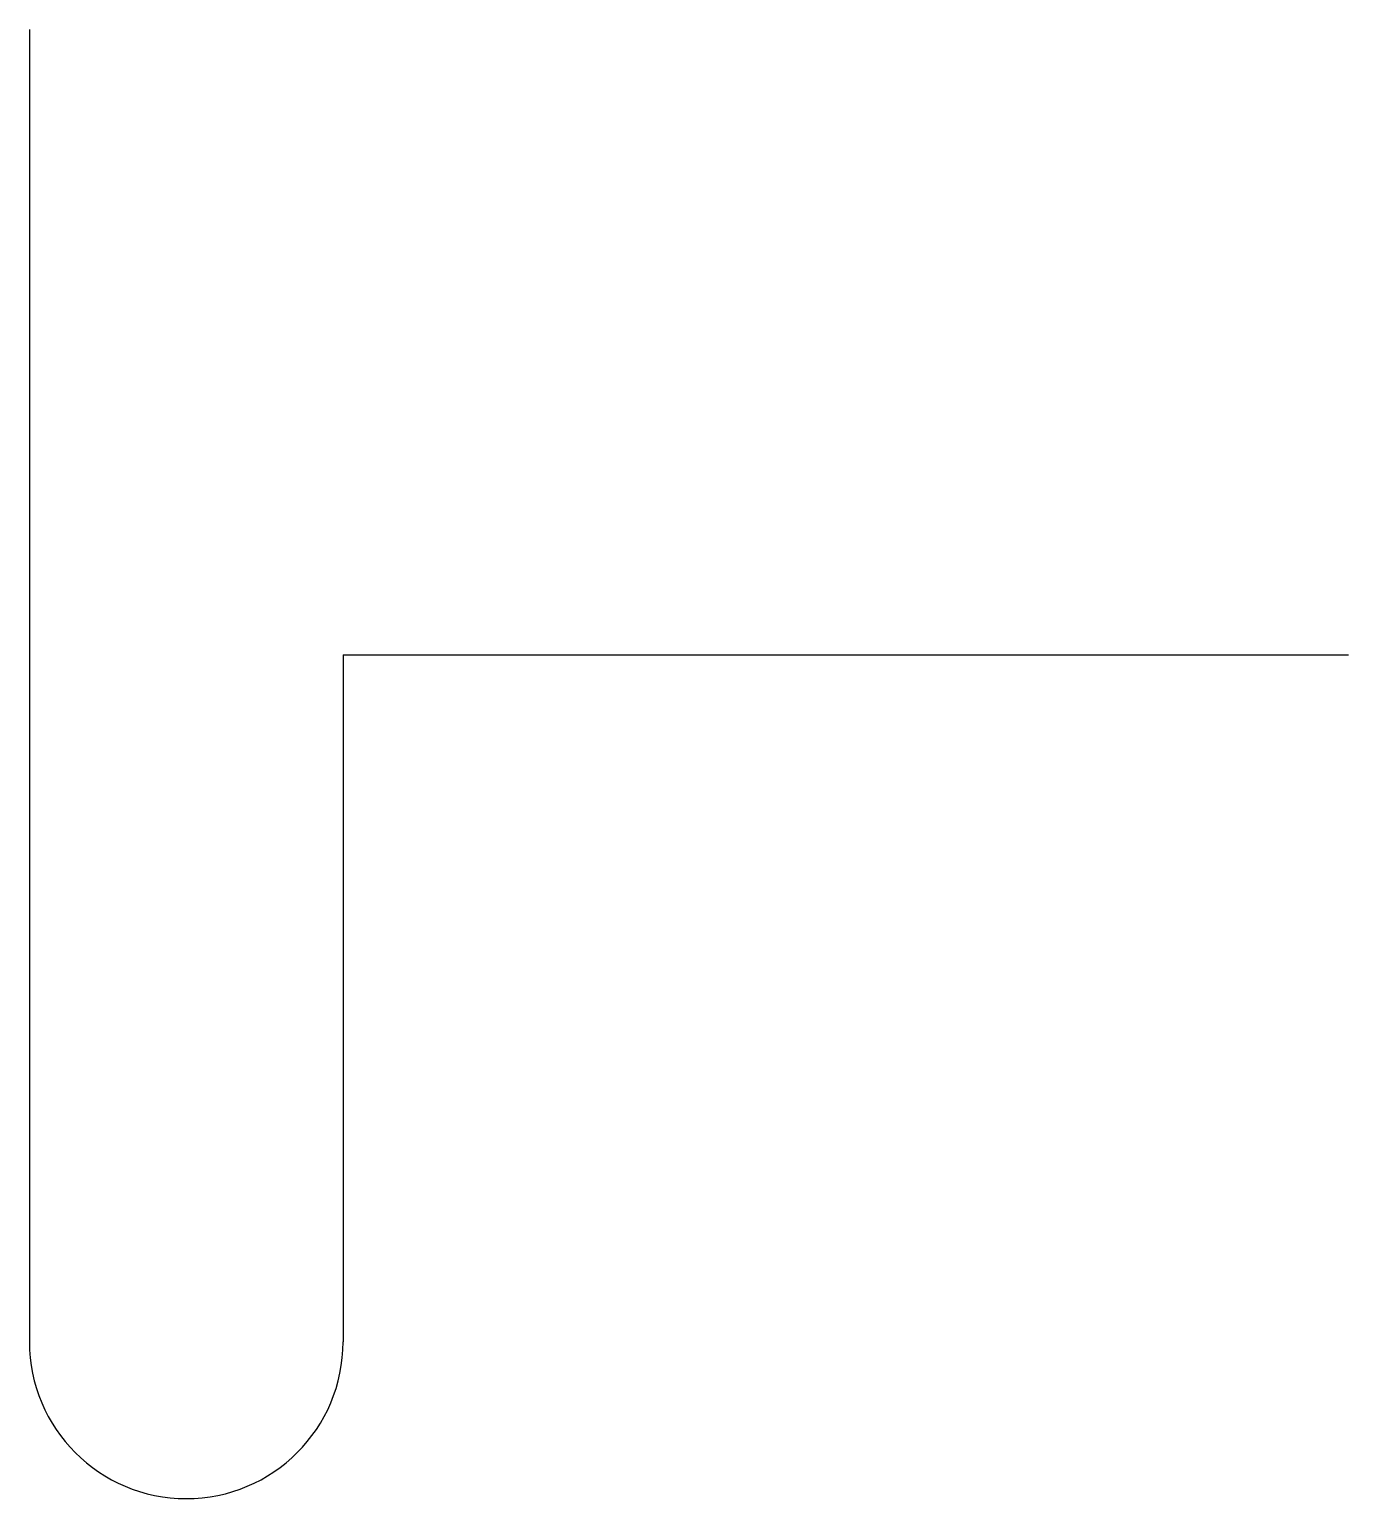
# Model space of a CAD drawing. Header units: metres. Extents: x 44799 to 45597, y -112221 to -111333.
import ezdxf

# ---------------------------------------------------------------- set-up
doc = ezdxf.new("R2010")
doc.units = ezdxf.units.M
doc.layers.add('DET1', color=1, linetype='Continuous')

msp = doc.modelspace()

# ---------------------------------------------------------------- linework, layer by layer
at = {"layer": 'DET1'}
for p, q in [((44799.31, -111333.28), (44799.31, -112126.2)), ((44988.95, -111711.28), (45596.67, -111711.28)), ((44988.95, -111711.28), (44988.95, -112126.2))]:
    msp.add_line(p, q, dxfattribs=at)
msp.add_arc((44894.13, -112126.2), 94.82, 180, 0, dxfattribs=at)

doc.saveas('drawing.dxf')
